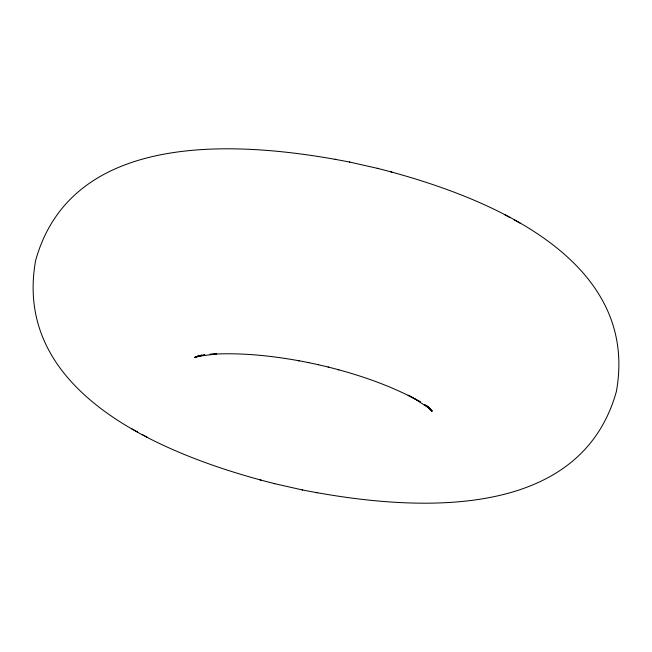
<?xml version="1.0" encoding="UTF-8"?>
<svg xmlns="http://www.w3.org/2000/svg" width="652" height="652" viewBox="0 0 652 652"><rect width="100%" height="100%" fill="white"/><g stroke="black" fill="none" stroke-linecap="round" stroke-linejoin="round"><path stroke-width="0.98" d="M199.023 355.682L194.834 357.695L198.591 356.057M201.867 354.908L194.54 357.402L204.809 354.851L197.026 356.44L216.619 353.963L210.025 354.346C239.846 352.447 269.773 355.519 299.121 360.784L298.013 360.556L308.795 362.659M349.855 162.112C244.378 141.362 72.804 127.368 35.648 260.409C11.149 396 170.734 457.394 274.777 483.711M302.145 489.888C407.622 510.638 579.196 524.632 616.352 391.591C640.851 256 481.266 194.606 377.223 168.289M335.022 159.218L336.122 159.447M315.878 492.553L316.978 492.782M349.333 161.998L377.867 168.444M308.282 362.545L318.535 364.753M302.667 490.002L274.133 483.556M318.469 364.745L328.738 367.166M390.744 171.786L391.974 172.079M260.026 479.921L261.256 480.214M328.086 367.019L338.844 369.782L337.622 369.48C363.767 376.603 389.505 385.65 413.588 398.168L408.103 395.177L420.32 401.852L414.436 398.649L430.809 409.252L424.379 404.452L432.366 411.127L426.758 405.707M504.33 214.516L509.823 217.507M514.289 219.96L520.182 223.171M131.818 428.829L137.711 432.04M142.177 434.493L147.67 437.484M426.669 405.65L431.722 411.208L428.185 406.856"/></g></svg>
